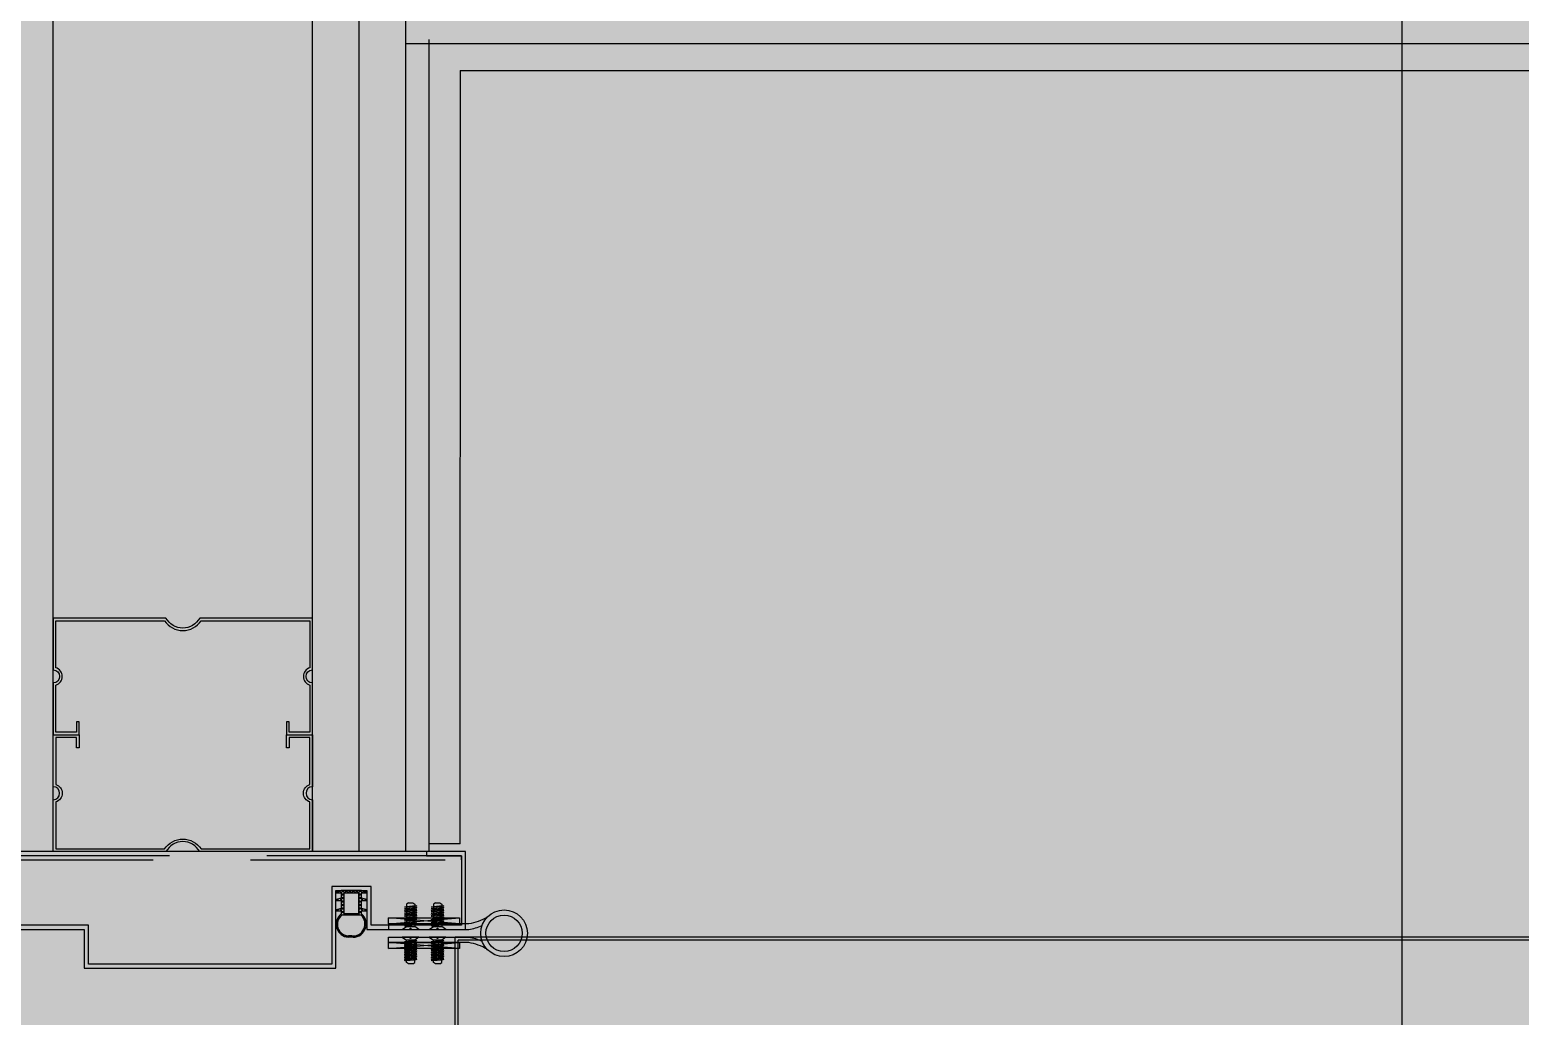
# Model space of a CAD drawing. Header units: metres. Extents: x 630750 to 860239, y 578133 to 726633.
# Drawn here: x 753975 to 754550, y 670738 to 671118 of the extents above; entities that cross this region are included whole.
import ezdxf

# ---------------------------------------------------------------- set-up
doc = ezdxf.new("R2010")
doc.units = ezdxf.units.M
doc.header["$LTSCALE"] = 300
doc.linetypes.add('DASHED2', pattern=[0.375, 0.25, -0.125])
doc.linetypes.add('업무시설_xr-base$0$CONTINOUS', pattern=[0])
for name, color, linetype in [('5_LOCK', 6, 'Continuous'), ('6_HAT', 5, 'Continuous'), ('8_SECTION', 1, 'Continuous'), ('A-CEN-1', 1, 'Continuous'), ('A-CON', 2, 'Continuous'), ('A-WALL-CONC', 2, 'Continuous'), ('KUK-DOOR', 4, 'Continuous'), ('KUK-DOOR-FRAME', 4, 'Continuous'), ('KUK-DRYWALL', 4, 'Continuous'), ('KUK-WALL-DRYWALL', 4, 'Continuous'), ('KUK-WALL-FIN 1', 30, 'Continuous'), ('KUK-석고보드', 201, 'Continuous')]:
    doc.layers.add(name, color=color, linetype=linetype)

# ---------------------------------------------------------------- blocks, each defined once
blk = doc.blocks.new('*X29')
at = {"color": 0}
for p, q in [((-14.52956232286488, 5.135869039499084), (-13.83392686887964, 5.831504493484317)), ((-13.09021726041828, 5.399254128697065), (-13.56043254069664, 5.869469408975419)), ((-12.91925530216031, 5.399137642043569), (-12.44955203238623, 5.868840911817641)), ((-11.47627922301944, 5.132354509458309), (-12.17416543649415, 5.830240722933012)), ((-17.51787938142389, 0.3976473225802692), (-18.01894584046113, 0.8987137816175162)), ((-18.01894584046022, 0.2994471037436597), (-17.51787938142297, 0.8005135627809067)), ((-17.9549419934865, 1.71048936887746), (-17.25930653949945, 2.406124822864512)), ((-17.45285889967272, 1.679665258989189), (-17.8737590694509, 2.100565428767367)), ((-17.13739815219651, 2.711242929673062), (-17.51366839665843, 3.087513174134983)), ((-16.64272853903822, 3.563611734674851), (-16.99990126894772, 3.920784464584357)), ((-15.99916472152108, 4.267086335317799), (-16.35331736344778, 4.621238977244502)), ((-15.21106479967966, 4.826024831636459), (-15.57703940474766, 5.191999436704463)), ((-14.26071311392388, 5.222711564042584), (-14.65857207101999, 5.620570521138688)), ((-11.7500500115284, 5.221304514515395), (-11.35240615477232, 5.618948371271472)), ((-10.80054072289204, 4.823775384991677), (-10.43466029297269, 5.18965581491102)), ((-10.01313491169549, 4.264142778028144), (-9.659001361110311, 4.618276328613319)), ((-9.5, 3.430239271562641), (-9.013016892116866, 3.917222379445775)), ((-9.00000000000091, 2.656075286439772), (-9.500000000001815, 3.156075286440682)), ((-9.5, 2.083200853401649), (-9.00000000000091, 2.58320085340074)), ((-9.000000000001817, 1.3090368682806), (-9.500000000001815, 1.8090368682806)), ((-9.5, 0.7361624352415675), (-9, 1.236162435241567)), ((-9.00000000000091, -0.0380015498803914), (-9.50000000000091, 0.4619984501196086)), ((-7.89688629539978, 2.899999999998726), (-8.896886295399781, 3.899999999998726)), ((-8.683200853401104, 2.900000000000545), (-7.136640170680948, 4.446560682720701)), ((-7.265730180307399, 4.96292072122651), (-8.000000000001817, 5.697190540920928)), ((-8, 4.930239271562641), (-7.406047854312419, 5.524191417250222)), ((-6.549847877239699, 2.899999999998726), (-8.000000000001817, 4.350152122760846)), ((-7.336162435241023, 2.900000000000545), (-6.336162435241931, 3.899999999999636)), ((-5.202809459079617, 2.899999999998726), (-6.202809459079617, 3.899999999998726)), ((-5.989124017080939, 2.900000000000545), (-4.989124017081849, 3.899999999999636)), ((-3.855771040917716, 2.899999999998726), (-4.855771040917716, 3.899999999998726)), ((-4.642085598920857, 2.900000000000545), (-3.128417119783989, 4.413668479137413)), ((-3.279435265135361, 5.017741060536536), (-4.000000000000909, 5.738305795402084)), ((-4.000000000000909, 4.889124017080575), (-3.397824803417279, 5.491299213664206)), ((-2.508732622757634, 2.899999999998726), (-4.000000000000909, 4.391267377242912)), ((-3.295047180760775, 2.900000000000545), (-2.295047180760775, 3.900000000000545)), ((-1.161694204597552, 2.899999999998726), (-2.161694204597552, 3.899999999999636)), ((-1.948008762600693, 2.900000000000545), (-0.189601752519593, 4.658407010080736)), ((-1.000000000000909, 5.195047180760411), (-0.4590094361537922, 5.736037744607528)), ((-0.1774608772420834, 4.609843508964331), (-1.000000000001818, 5.432382631723157)), ((-1.819e-12, 3.085344213563075), (-1.000000000001818, 4.085344213563984)), ((-1, 2.500970344439338), (0, 3.500970344439338)), ((-9.095e-13, 1.738305795402084), (-1.000000000000909, 2.738305795402084)), ((-1, 1.153931926279256), (0, 2.153931926279256)), ((-9.095e-13, 0.3912673772420021), (-1.000000000001818, 1.391267377242911)), ((-1.000000000000909, -0.1931064918817356), (-9.095e-13, 0.8068935081182644)), ((-9.095e-13, -0.95577104091808), (-1.000000000000909, 0.0442289590819201)), ((-17.5319107850828, -0.9353596919227131), (-18.01894584046204, -0.4483246365434752)), ((-18.00294450710589, -1.031589981062097), (-17.54397297244122, -0.5726184463974278)), ((-16.95618652870052, -2.858122366465067), (-17.83556733857585, -1.978741556589739)), ((-17.78249650225552, -2.158180394371811), (-17.39394476698271, -1.769628659098998)), ((-17.37716592471952, -3.099888234994978), (-17.01902742733819, -2.741749737614553)), ((-16.82855472755636, -3.898315455993724), (-16.48162710048382, -3.551387828921178)), ((-16.15163741394463, -4.568436560542977), (-15.80220211720098, -4.219001263799327)), ((-15.34603606794826, -5.109873632705784), (-14.97994210741217, -4.743779672170603)), ((-14.27173387784023, -5.542575017325361), (-15.1719502752112, -4.642358619954393)), ((-14.39577682590971, -5.506652808828221), (-13.99209848715873, -5.102974470077242)), ((-13.25704164780563, -5.714956048884232), (-12.77007358780065, -5.227987988879248)), ((-12.74357952398259, -5.723690953022924), (-13.24918760066885, -5.218082876336665)), ((-11.57287191735395, -5.547360141489662), (-11.98431559420078, -5.135916464642832)), ((-11.79827144235059, -5.603224261589275), (-11.02024236117268, -4.825195180411355)), ((-10.60060202641762, -5.172591614265912), (-10.97060170485929, -4.802591935824238)), ((-9.776781012121319, -4.649374210402129), (-10.12799278122475, -4.2981624412987)), ((-9.50000000000091, -0.6108759829194242), (-9.00000000000091, -0.1108759829194241)), ((-9.000000000001817, -1.385039968040473), (-9.500000000002728, -0.8850399680404734)), ((-9.50000000000091, -1.957914401079506), (-9, -1.457914401078596)), ((-9.000000000001817, -2.732078386201465), (-9.500000000001815, -2.232078386201465)), ((-9.50000000000091, -3.304952819239588), (-9, -2.804952819238677)), ((-9.082784171094318, -3.996332633269048), (-9.500000000001815, -3.579116804361547)), ((-7.166415677242184, -4.565662708961099), (-8.832078386201827, -2.900000000001455)), ((-8.748008762599056, -3.899999999998726), (-7.748008762599056, -2.899999999998726)), ((-8, -4.499029655560661), (-6.400970344438974, -2.899999999999636)), ((-7.435823360873655, -5.64329344348971), (-8.00000000000091, -5.079116804361547)), ((-8, -5.846068073720743), (-7.315356024574611, -5.161424098295356)), ((-6.485039968041746, -3.900000000001455), (-7.485039968041747, -2.900000000001455)), ((-5.138001549879845, -3.900000000001455), (-6.138001549880755, -2.900000000000545)), ((-6.053931926278892, -3.899999999999636), (-5.053931926279801, -2.900000000000545)), ((-3.158192626345226, -4.532770505375992), (-4.790963131719763, -2.900000000001455)), ((-4.706893508118809, -3.899999999999636), (-3.70689350811881, -2.899999999999636)), ((-4.000000000000909, -4.540144910041817), (-2.359855089958728, -2.899999999999636)), ((-3.427600309977606, -5.610401239903694), (-4.000000000000909, -5.038001549880392)), ((-4.000000000000909, -5.887183328201899), (-3.329061109402573, -5.216244437603563)), ((-2.443924713560591, -3.900000000000545), (-3.443924713559681, -2.900000000001455)), ((-1.096886295399599, -3.900000000001455), (-2.096886295399599, -2.900000000001455)), ((-2.012816671798645, -3.899999999998726), (-1.012816671797736, -2.899999999998726)), ((-1, -1.540144910040908), (0, -0.5401449100409083)), ((-1.819e-12, -2.302809459079071), (-1.000000000001818, -1.302809459078162)), ((-1.000000000000909, -2.887183328201899), (-9.095e-13, -1.887183328201899)), ((-2.7285e-12, -3.649847877238244), (-1.000000000002728, -2.649847877238244)), ((-1.000000000000909, -4.234221746361981), (-9.095e-13, -3.234221746361981)), ((-0.2193772590817389, -4.777509036319314), (-1.000000000001818, -3.996886295399234)), ((-1, -5.581260164522972), (-0.2270867215083854, -4.808346886031358)), ((-0.4887849427132096, -5.855139770847927), (-1.000000000000909, -5.343924713560227))]:
    blk.add_line(p, q, dxfattribs=at)
blk = doc.blocks.new('박킹A')
at = {"layer": '5_LOCK'}
for p, q in [((-8, 5.899999999999976), (-7.5, 5.899999999999976)), ((-8, 3.899999999999977), (-8, 5.899999999999976)), ((-7, 3.899999999999977), (-7.5, 5.899999999999976)), ((-4, 5.899999999999976), (-3.5, 5.899999999999976)), ((-4, 3.899999999999977), (-4, 5.899999999999976)), ((-3, 3.899999999999977), (-3.5, 5.899999999999976)), ((-1, 5.899999999999976), (-0.5, 5.899999999999864)), ((-1, 3.899999999999977), (-1, 5.899999999999976)), ((-1, 3.899999999999977), (-1, 5.899999999999976)), ((0, 3.899999999999977), (-0.5, 5.899999999999864)), ((-18.01894584046022, -0.6967374729431413), (-18.01894584046022, 1.096737472928793)), ((-17.51787938142297, -0.108597961431883), (-17.51787938142297, 1.108475014228133)), ((-9.5, -3.727699859124753), (-9.5, 3.727995149761909)), ((-8, 3.899999999999977), (-9, 3.899999999999977)), ((-9, -2.90000000000009), (-9, 2.899999999999977)), ((-1, 2.899999999999977), (-9, 2.899999999999977)), ((-4, 3.899999999999977), (-7, 3.899999999999977)), ((-1, 3.899999999999977), (-3, 3.899999999999977)), ((-1, -2.899999999999977), (-1, 2.899999999999977)), ((0, -3.899999999999863), (0, 3.899999999999977)), ((-9, -2.899999999999977), (-1, -2.899999999999977)), ((-9, -3.899999999999977), (-8, -3.899999999999977)), ((-8, -5.899999999999976), (-8, -3.899999999999977)), ((-7.5, -5.899999999999976), (-7, -3.899999999999977)), ((-7, -3.899999999999977), (-4, -3.899999999999977)), ((-4, -5.899999999999976), (-4, -3.899999999999977)), ((-3.5, -5.899999999999976), (-3, -3.899999999999977)), ((-3, -3.899999999999977), (-1, -3.899999999999977)), ((-1, -5.899999999999976), (-1, -3.899999999999977)), ((-1, -5.899999999999976), (-1, -3.899999999999977)), ((0, -3.899999999999863), (-0.5, -5.899999999999976)), ((-8, -5.899999999999976), (-7.5, -5.899999999999976)), ((-4, -5.899999999999976), (-3.5, -5.899999999999976)), ((-1, -5.899999999999976), (-0.5, -5.899999999999976))]:
    blk.add_line(p, q, dxfattribs=at)
for centre, radius, start, end in [((-13.0078125, 0.8843749999997498), 5.015631084498004, 36.95914333617919, 177.5733638364279), ((-13.0078125, 0.884375000000091), 4.515631084497956, 39.03007108347882, 177.1553784589533), ((-12.91357188117035, -0.6205795599184967), 5.105941959316457, 180.8546295350693, 320.0383065837456), ((-12.9140596239522, -0.6002317152036767), 4.629995691912189, 173.9045853389221, 317.5085865298665)]:
    blk.add_arc(centre, radius, start, end, dxfattribs=at)
at = {"layer": '6_HAT', "linetype": 'Continuous'}
blk.add_blockref('*X29', (0, 0), dxfattribs=at)
blk = doc.blocks.new('볼트')
at = {"layer": '8_SECTION', "color": 0}
for p, q in [((-24.99868926634633, 17.28422977764131), (-19.00131073365333, 18.05771871166683)), ((-24.99868926634633, 17.28422977764131), (-23.99999999999989, 17.6791936527494)), ((-24.99868926634633, 17.28422977764131), (-24.41237235801157, 17.02481697899964)), ((-24.99868926634633, 16.08422977764127), (-19.00131073365333, 16.8577187116668)), ((-24.99868926634633, 16.08422977764127), (-23.99999999999989, 16.47919365274936)), ((-24.99868926634633, 16.08422977764127), (-24.41237235801157, 15.82481697899959)), ((-24.99868926634633, 14.88422977764128), (-19.00131073365333, 15.6577187116668)), ((-24.99868926634633, 14.88422977764128), (-23.99999999999989, 15.27919365274937)), ((-24.99868926634633, 14.88422977764128), (-24.41237235801157, 14.6248169789996)), ((-24.99868926634633, 13.68422977764129), (-19.00131073365333, 14.45771871166681)), ((-19.99999999999977, 17.66275483655874), (-24.41237235801157, 17.02481697899958)), ((-19.99999999999977, 16.4627548365587), (-24.41237235801157, 15.82481697899953)), ((-19.99999999999977, 15.26275483655871), (-24.41237235801157, 14.62481697899955)), ((-23.04617368738821, 20.46872016367524), (-23.99999999999989, 19.43189690836948)), ((-23.99999999999989, 19.43189690836948), (-23.99999999999989, 2.20092484262193)), ((-23.99999999999989, 17.6791936527494), (-19.58762764198809, 18.31713151030857)), ((-23.99999999999989, 16.47919365274936), (-19.58762764198809, 17.11713151030852)), ((-23.99999999999989, 15.27919365274937), (-19.58762764198809, 15.91713151030853)), ((-23.99999999999989, 14.07919365274938), (-19.58762764198809, 14.71713151030854)), ((-23.04617368738809, 20.4687201636753), (-20.95382631261123, 20.4687201636753)), ((-20.95382631261134, 20.46872016367524), (-19.99999999999977, 19.43189690836937)), ((-19.99999999999977, 19.43189690836965), (-19.99999999999977, 2.200924842621873)), ((-19.00131073365333, 18.05771871166683), (-19.99999999999977, 17.66275483655874)), ((-19.00131073365333, 16.8577187116668), (-19.99999999999977, 16.4627548365587)), ((-19.00131073365333, 15.6577187116668), (-19.99999999999977, 15.26275483655871)), ((-19.00131073365333, 14.45771871166681), (-19.99999999999977, 14.06275483655872)), ((-19.58762764198809, 18.31713151030857), (-19.00131073365333, 18.05771871166683)), ((-19.58762764198809, 17.11713151030852), (-19.00131073365333, 16.8577187116668)), ((-19.58762764198809, 15.91713151030853), (-19.00131073365333, 15.6577187116668)), ((-19.58762764198809, 14.71713151030854), (-19.00131073365333, 14.45771871166681)), ((-11.99868926634633, 17.28422977764131), (-6.001310733653326, 18.05771871166683)), ((-11.99868926634633, 17.28422977764131), (-10.99999999999988, 17.6791936527494)), ((-11.99868926634633, 17.28422977764131), (-11.41237235801156, 17.02481697899964)), ((-11.99868926634633, 16.08422977764127), (-6.001310733653326, 16.8577187116668)), ((-11.99868926634633, 16.08422977764127), (-10.99999999999988, 16.47919365274936)), ((-11.99868926634633, 16.08422977764127), (-11.41237235801156, 15.82481697899959)), ((-11.99868926634633, 14.88422977764128), (-6.001310733653326, 15.6577187116668)), ((-11.99868926634633, 14.88422977764128), (-10.99999999999988, 15.27919365274937)), ((-11.99868926634633, 14.88422977764128), (-11.41237235801156, 14.6248169789996)), ((-11.99868926634633, 13.68422977764129), (-6.001310733653326, 14.45771871166681)), ((-6.999999999999772, 17.66275483655874), (-11.41237235801156, 17.02481697899958)), ((-6.999999999999772, 16.4627548365587), (-11.41237235801156, 15.82481697899953)), ((-6.999999999999772, 15.26275483655871), (-11.41237235801156, 14.62481697899955)), ((-10.0461736873882, 20.46872016367524), (-10.99999999999988, 19.43189690836948)), ((-10.99999999999988, 19.43189690836948), (-10.99999999999988, 2.20092484262193)), ((-10.99999999999988, 17.6791936527494), (-6.587627641988092, 18.31713151030857)), ((-10.99999999999988, 16.47919365274936), (-6.587627641988092, 17.11713151030852)), ((-10.99999999999988, 15.27919365274937), (-6.587627641988092, 15.91713151030853)), ((-10.99999999999988, 14.07919365274938), (-6.587627641988092, 14.71713151030854)), ((-10.04617368738809, 20.4687201636753), (-7.953826312611225, 20.4687201636753)), ((-7.953826312611341, 20.46872016367524), (-6.999999999999772, 19.43189690836937)), ((-6.999999999999772, 19.43189690836965), (-6.999999999999772, 2.200924842621873)), ((-6.001310733653326, 18.05771871166683), (-6.999999999999772, 17.66275483655874)), ((-6.001310733653326, 16.8577187116668), (-6.999999999999772, 16.4627548365587)), ((-6.001310733653326, 15.6577187116668), (-6.999999999999772, 15.26275483655871)), ((-6.001310733653326, 14.45771871166681), (-6.999999999999772, 14.06275483655872)), ((-6.587627641988092, 18.31713151030857), (-6.001310733653326, 18.05771871166683)), ((-6.587627641988092, 17.11713151030852), (-6.001310733653326, 16.8577187116668)), ((-6.587627641988092, 15.91713151030853), (-6.001310733653326, 15.6577187116668)), ((-6.587627641988092, 14.71713151030854), (-6.001310733653326, 14.45771871166681)), ((-24.99868926634633, 13.68422977764129), (-23.99999999999989, 14.07919365274938)), ((-24.99868926634633, 13.68422977764129), (-24.41237235801157, 13.42481697899961)), ((-24.99868926634633, 12.4842297776413), (-19.00131073365333, 13.25771871166682)), ((-24.99868926634633, 12.4842297776413), (-23.99999999999989, 12.87919365274939)), ((-24.99868926634633, 12.4842297776413), (-24.41237235801157, 12.22481697899963)), ((-24.99868926634633, 11.28422977764126), (-19.00131073365333, 12.05771871166678)), ((-24.99868926634633, 11.28422977764126), (-23.99999999999989, 11.67919365274935)), ((-24.99868926634633, 11.28422977764126), (-24.41237235801157, 11.02481697899958)), ((-24.99868926634633, 10.08422977764127), (-19.00131073365333, 10.85771871166679)), ((-24.99868926634633, 10.08422977764127), (-23.99999999999989, 10.47919365274936)), ((-24.99868926634633, 10.08422977764127), (-24.41237235801157, 9.824816978999593)), ((-24.99868926634633, 8.88422977764128), (-19.00131073365333, 9.657718711666803)), ((-24.99868926634633, 8.88422977764128), (-23.99999999999989, 9.27919365274937)), ((-24.99868926634633, 8.88422977764128), (-24.41237235801157, 8.624816978999602)), ((-24.99868926634633, 7.684229777641293), (-19.00131073365333, 8.457718711666814)), ((-24.99868926634633, 7.684229777641293), (-23.99999999999989, 8.07919365274938)), ((-24.99868926634633, 7.684229777641293), (-24.41237235801157, 7.424816978999615)), ((-24.99868926634633, 6.484229777641304), (-19.00131073365333, 7.257718711666824)), ((-19.99999999999977, 14.06275483655872), (-24.41237235801157, 13.42481697899956)), ((-19.99999999999977, 12.86275483655873), (-24.41237235801157, 12.22481697899957)), ((-19.99999999999977, 11.66275483655869), (-24.41237235801157, 11.02481697899952)), ((-19.99999999999977, 10.4627548365587), (-24.41237235801157, 9.824816978999538)), ((-19.99999999999977, 9.262754836558711), (-24.41237235801157, 8.624816978999547)), ((-19.99999999999977, 8.062754836558723), (-24.41237235801157, 7.424816978999557)), ((-23.99999999999989, 12.87919365274939), (-19.58762764198809, 13.51713151030856)), ((-23.99999999999989, 11.67919365274935), (-19.58762764198809, 12.31713151030851)), ((-23.99999999999989, 10.47919365274936), (-19.58762764198809, 11.11713151030852)), ((-23.99999999999989, 9.27919365274937), (-19.58762764198809, 9.917131510308536)), ((-23.99999999999989, 8.07919365274938), (-19.58762764198809, 8.717131510308548)), ((-23.99999999999989, 6.879193652749393), (-19.58762764198809, 7.517131510308558)), ((-19.00131073365333, 13.25771871166682), (-19.99999999999977, 12.86275483655873)), ((-19.00131073365333, 12.05771871166678), (-19.99999999999977, 11.66275483655869)), ((-19.00131073365333, 10.85771871166679), (-19.99999999999977, 10.4627548365587)), ((-19.00131073365333, 9.657718711666803), (-19.99999999999977, 9.262754836558711)), ((-19.00131073365333, 8.457718711666814), (-19.99999999999977, 8.062754836558723)), ((-19.00131073365333, 7.257718711666824), (-19.99999999999977, 6.862754836558735)), ((-19.58762764198809, 13.51713151030856), (-19.00131073365333, 13.25771871166682)), ((-19.58762764198809, 12.31713151030851), (-19.00131073365333, 12.05771871166678)), ((-19.58762764198809, 11.11713151030852), (-19.00131073365333, 10.85771871166679)), ((-19.58762764198809, 9.917131510308536), (-19.00131073365333, 9.657718711666803)), ((-19.58762764198809, 8.717131510308548), (-19.00131073365333, 8.457718711666814)), ((-19.58762764198809, 7.517131510308558), (-19.00131073365333, 7.257718711666824)), ((-11.99868926634633, 13.68422977764129), (-10.99999999999988, 14.07919365274938)), ((-11.99868926634633, 13.68422977764129), (-11.41237235801156, 13.42481697899961)), ((-11.99868926634633, 12.4842297776413), (-6.001310733653326, 13.25771871166682)), ((-11.99868926634633, 12.4842297776413), (-10.99999999999988, 12.87919365274939)), ((-11.99868926634633, 12.4842297776413), (-11.41237235801156, 12.22481697899963)), ((-11.99868926634633, 11.28422977764126), (-6.001310733653326, 12.05771871166678)), ((-11.99868926634633, 11.28422977764126), (-10.99999999999988, 11.67919365274935)), ((-11.99868926634633, 11.28422977764126), (-11.41237235801156, 11.02481697899958)), ((-11.99868926634633, 10.08422977764127), (-6.001310733653326, 10.85771871166679)), ((-11.99868926634633, 10.08422977764127), (-10.99999999999988, 10.47919365274936)), ((-11.99868926634633, 10.08422977764127), (-11.41237235801156, 9.824816978999593)), ((-11.99868926634633, 8.88422977764128), (-6.001310733653326, 9.657718711666803)), ((-11.99868926634633, 8.88422977764128), (-10.99999999999988, 9.27919365274937)), ((-11.99868926634633, 8.88422977764128), (-11.41237235801156, 8.624816978999602)), ((-11.99868926634633, 7.684229777641293), (-6.001310733653326, 8.457718711666814)), ((-11.99868926634633, 7.684229777641293), (-10.99999999999988, 8.07919365274938)), ((-11.99868926634633, 7.684229777641293), (-11.41237235801156, 7.424816978999615)), ((-11.99868926634633, 6.484229777641304), (-6.001310733653326, 7.257718711666824)), ((-6.999999999999772, 14.06275483655872), (-11.41237235801156, 13.42481697899956)), ((-6.999999999999772, 12.86275483655873), (-11.41237235801156, 12.22481697899957)), ((-6.999999999999772, 11.66275483655869), (-11.41237235801156, 11.02481697899952)), ((-6.999999999999772, 10.4627548365587), (-11.41237235801156, 9.824816978999538)), ((-6.999999999999772, 9.262754836558711), (-11.41237235801156, 8.624816978999547)), ((-6.999999999999772, 8.062754836558723), (-11.41237235801156, 7.424816978999557)), ((-10.99999999999988, 12.87919365274939), (-6.587627641988092, 13.51713151030856)), ((-10.99999999999988, 11.67919365274935), (-6.587627641988092, 12.31713151030851)), ((-10.99999999999988, 10.47919365274936), (-6.587627641988092, 11.11713151030852)), ((-10.99999999999988, 9.27919365274937), (-6.587627641988092, 9.917131510308536)), ((-10.99999999999988, 8.07919365274938), (-6.587627641988092, 8.717131510308548)), ((-10.99999999999988, 6.879193652749393), (-6.587627641988092, 7.517131510308558)), ((-6.001310733653326, 13.25771871166682), (-6.999999999999772, 12.86275483655873)), ((-6.001310733653326, 12.05771871166678), (-6.999999999999772, 11.66275483655869)), ((-6.001310733653326, 10.85771871166679), (-6.999999999999772, 10.4627548365587)), ((-6.001310733653326, 9.657718711666803), (-6.999999999999772, 9.262754836558711)), ((-6.001310733653326, 8.457718711666814), (-6.999999999999772, 8.062754836558723)), ((-6.001310733653326, 7.257718711666824), (-6.999999999999772, 6.862754836558735)), ((-6.587627641988092, 13.51713151030856), (-6.001310733653326, 13.25771871166682)), ((-6.587627641988092, 12.31713151030851), (-6.001310733653326, 12.05771871166678)), ((-6.587627641988092, 11.11713151030852), (-6.001310733653326, 10.85771871166679)), ((-6.587627641988092, 9.917131510308536), (-6.001310733653326, 9.657718711666803)), ((-6.587627641988092, 8.717131510308548), (-6.001310733653326, 8.457718711666814)), ((-6.587627641988092, 7.517131510308558), (-6.001310733653326, 7.257718711666824)), ((-25.99999999999989, 0), (-23.99999999999977, 2.200924842621873)), ((-26, -5.68e-14), (-18, 0)), ((-24.99868926634633, 6.484229777641304), (-23.99999999999989, 6.879193652749393)), ((-24.99868926634633, 6.484229777641304), (-24.41237235801157, 6.224816978999626)), ((-24.99868926634633, 5.284229777641257), (-19.00131073365333, 6.05771871166678)), ((-24.99868926634633, 5.284229777641257), (-23.99999999999989, 5.679193652749347)), ((-24.99868926634633, 5.284229777641257), (-24.41237235801157, 5.02481697899958)), ((-24.99868926634633, 4.084229777641268), (-19.00131073365333, 4.857718711666791)), ((-24.99868926634633, 4.084229777641268), (-23.99999999999989, 4.479193652749358)), ((-24.99868926634633, 4.084229777641268), (-24.41237235801157, 3.824816978999592)), ((-24.99868926634633, 2.88422977764128), (-19.00131073365333, 3.657718711666802)), ((-24.99868926634633, 2.88422977764128), (-23.99999999999989, 3.279193652749369)), ((-24.99868926634633, 2.88422977764128), (-24.41237235801157, 2.624816978999604)), ((-19.99999999999977, 6.862754836558735), (-24.41237235801157, 6.224816978999569)), ((-19.99999999999977, 5.662754836558689), (-24.41237235801157, 5.024816978999524)), ((-19.99999999999977, 4.462754836558701), (-24.41237235801157, 3.824816978999535)), ((-19.99999999999977, 3.262754836558713), (-24.41237235801157, 2.624816978999547)), ((-23.99999999999989, 5.679193652749347), (-19.58762764198809, 6.317131510308513)), ((-23.99999999999989, 4.479193652749358), (-19.58762764198809, 5.117131510308523)), ((-23.99999999999989, 3.279193652749369), (-19.58762764198809, 3.917131510308536)), ((-23.99999999999989, 2.20092484262193), (-19.99999999999988, 2.200924842622043)), ((-19.00131073365333, 6.05771871166678), (-19.99999999999977, 5.662754836558689)), ((-19.00131073365333, 4.857718711666791), (-19.99999999999977, 4.462754836558701)), ((-19.00131073365333, 3.657718711666802), (-19.99999999999977, 3.262754836558713)), ((-17.99999999999988, 0), (-19.99999999999988, 2.200924842622043)), ((-19.58762764198809, 6.317131510308513), (-19.00131073365333, 6.05771871166678)), ((-19.58762764198809, 5.117131510308523), (-19.00131073365333, 4.857718711666791)), ((-19.58762764198809, 3.917131510308536), (-19.00131073365333, 3.657718711666802)), ((-12.99999999999988, 0), (-10.99999999999977, 2.200924842621873)), ((-13, -5.68e-14), (-5, 0)), ((-11.99868926634633, 6.484229777641304), (-10.99999999999988, 6.879193652749393)), ((-11.99868926634633, 6.484229777641304), (-11.41237235801156, 6.224816978999626)), ((-11.99868926634633, 5.284229777641257), (-6.001310733653326, 6.05771871166678)), ((-11.99868926634633, 5.284229777641257), (-10.99999999999988, 5.679193652749347)), ((-11.99868926634633, 5.284229777641257), (-11.41237235801156, 5.02481697899958)), ((-11.99868926634633, 4.084229777641268), (-6.001310733653326, 4.857718711666791)), ((-11.99868926634633, 4.084229777641268), (-10.99999999999988, 4.479193652749358)), ((-11.99868926634633, 4.084229777641268), (-11.41237235801156, 3.824816978999592)), ((-11.99868926634633, 2.88422977764128), (-6.001310733653326, 3.657718711666802)), ((-11.99868926634633, 2.88422977764128), (-10.99999999999988, 3.279193652749369)), ((-11.99868926634633, 2.88422977764128), (-11.41237235801156, 2.624816978999604)), ((-6.999999999999772, 6.862754836558735), (-11.41237235801156, 6.224816978999569)), ((-6.999999999999772, 5.662754836558689), (-11.41237235801156, 5.024816978999524)), ((-6.999999999999772, 4.462754836558701), (-11.41237235801156, 3.824816978999535)), ((-6.999999999999772, 3.262754836558713), (-11.41237235801156, 2.624816978999547)), ((-10.99999999999988, 5.679193652749347), (-6.587627641988092, 6.317131510308513)), ((-10.99999999999988, 4.479193652749358), (-6.587627641988092, 5.117131510308523)), ((-10.99999999999988, 3.279193652749369), (-6.587627641988092, 3.917131510308536)), ((-10.99999999999988, 2.20092484262193), (-6.999999999999886, 2.200924842622043)), ((-6.001310733653326, 6.05771871166678), (-6.999999999999772, 5.662754836558689)), ((-6.001310733653326, 4.857718711666791), (-6.999999999999772, 4.462754836558701)), ((-6.001310733653326, 3.657718711666802), (-6.999999999999772, 3.262754836558713)), ((-4.999999999999886, 0), (-6.999999999999886, 2.200924842622043)), ((-6.587627641988092, 6.317131510308513), (-6.001310733653326, 6.05771871166678)), ((-6.587627641988092, 5.117131510308523), (-6.001310733653326, 4.857718711666791)), ((-6.587627641988092, 3.917131510308536), (-6.001310733653326, 3.657718711666802))]:
    blk.add_line(p, q, dxfattribs=at)
for points in [[(-22.16033249603402, 0.9516479795638588), (-21.83966750396598, 0.9516479795638588), (-21.83966750396598, 0), (-22.16033249603402, 0)], [(-9.160332496034016, 0.9516479795638588), (-8.839667503965982, 0.9516479795638588), (-8.839667503965982, 0), (-9.160332496034016, 0)]]:
    blk.add_lwpolyline(points, close=True, dxfattribs=at)
blk = doc.blocks.new('방화도어')
at = {"layer": 'KUK-DOOR'}
for p, q in [((-321560.4307513115, 230406.1112275516, -0.000477274237837), (-320632.9875507947, 230406.1112275225, -0.0009564654915837)), ((-321559.7482043383, 230407.3112275546, -0.0004772764060051), (-320631.7875507947, 230407.3112275254, -0.0009570690020716)), ((-320632.987550796, 230363.5112275248, -0.0009563918673472), (-320632.9875507947, 230406.1112275225, -0.0009570668339027)), ((-320631.7875507959, 230362.3112275255, -0.0009569876957676), (-320631.7875507945, 230407.3112275254, -0.0009570690020710001))]:
    blk.add_line(p, q, dxfattribs=at)
blk = doc.blocks.new('con1')
at = {"layer": 'A-WALL-CONC', "linetype": '업무시설_xr-base$0$CONTINOUS'}
h = blk.add_hatch(color=253, dxfattribs=at)
h.dxf.hatch_style = 1
h.paths.add_polyline_path([(-302595.8548985983, -253222.1527362358), (-301895.8548985983, -253222.1527362358), (-301895.8548985983, -253922.1527362358), (-302595.8548985983, -253922.1527362358)])
h.paths.add_polyline_path([(-384245.8548985985, -253222.1527362358), (-383545.8548985985, -253222.1527362358), (-383545.8548985985, -253922.1527362358), (-384245.8548985985, -253922.1527362358)])
h.paths.add_polyline_path([(-335095.8548985984, -253172.1564631149), (-334295.8548985983, -253172.1564631149), (-334295.8548985983, -253972.1564631149), (-335095.8548985984, -253972.1564631149)])
h.paths.add_polyline_path([(-354895.8548985985, -253172.1564631149), (-354095.8548985985, -253172.1564631149), (-354095.8548985985, -253972.1564631149), (-354895.8548985985, -253972.1564631149)])
h.paths.add_polyline_path([(-374695.8548985985, -253172.1564631149), (-373895.8548985985, -253172.1564631149), (-373895.8548985985, -253972.1564631149), (-374695.8548985985, -253972.1564631149)])
h.paths.add_polyline_path([(-325195.8548985984, -253172.1564631149), (-324395.8548985984, -253172.1564631149), (-324395.8548985984, -253972.1564631149), (-325195.8548985984, -253972.1564631149)])
h.paths.add_polyline_path([(-364745.8548985985, -253222.1564631149), (-364045.8548985983, -253222.1564631149), (-364045.8548985983, -253922.1564631149), (-364745.8548985985, -253922.1564631149)])
h.paths.add_polyline_path([(-344945.8548985984, -253222.1564631149), (-344245.8548985984, -253222.1564631149), (-344245.8548985984, -253922.1564631149), (-344945.8548985984, -253922.1564631149)])
h.paths.add_polyline_path([(-310045.8548985983, -253222.1564631149), (-309345.8548985984, -253222.1564631149), (-309345.8548985984, -253922.1564631149), (-310045.8548985983, -253922.1564631149)])
h.paths.add_polyline_path([(-318595.8548985984, -253172.1564631149), (-317795.8548985984, -253172.1564631149), (-317795.8548985984, -253972.1564631149), (-318595.8548985984, -253972.1564631149)])
h.paths.add_polyline_path([(-384245.8548985985, -310859.8700338578), (-383445.8548985985, -310859.8700338578), (-383445.8548985985, -311659.8700338578), (-384245.8548985985, -311659.8700338578)])
h.paths.add_polyline_path([(-384245.8548985985, -305472.1564631149), (-383445.8548985985, -305472.1564631149), (-383445.8548985985, -306272.1564631149), (-384245.8548985985, -306272.1564631149)])
h.paths.add_polyline_path([(-384245.8548985985, -295572.1564631149), (-383445.8548985985, -295572.1564631149), (-383445.8548985985, -296372.1564631149), (-384245.8548985985, -296372.1564631149)])
h.paths.add_polyline_path([(-384195.8548985985, -276472.1564631149), (-383595.8548985985, -276472.1564631149), (-383595.8548985985, -275872.1564631149), (-384195.8548985985, -275872.1564631149)])
h.paths.add_polyline_path([(-384245.8548985985, -285672.1564631149), (-383445.8548985985, -285672.1564631149), (-383445.8548985985, -286472.1564631149), (-384245.8548985985, -286472.1564631149)])
h.paths.add_polyline_path([(-384295.8548985983, -269172.1564631149), (-383495.8548985985, -269172.1564631149), (-383495.8548985985, -269972.1564631149), (-384295.8548985983, -269972.1564631149)])
h.paths.add_polyline_path([(-384295.8548985983, -260672.1564631149), (-383495.8548985985, -260672.1564631149), (-383495.8548985985, -261472.1564631149), (-384295.8548985983, -261472.1564631149)])
h.paths.add_polyline_path([(-376995.8548985985, -285572.1564630404), (-376195.8548985985, -285572.1564630404), (-376195.8548985985, -286372.1564630404), (-376995.8548985985, -286372.1564630404)], flags=17)
h.paths.add_polyline_path([(-374695.8548985985, -276572.1564631149), (-373895.8548985985, -276572.1564631149), (-373895.8548985985, -275772.1564631149), (-374695.8548985985, -275772.1564631149)], flags=17)
h.paths.add_polyline_path([(-364695.8548985985, -285772.1564631149), (-364095.8548985985, -285772.1564631149), (-364095.8548985985, -286372.1564631149), (-364695.8548985985, -286372.1564631149)], flags=17)
h.paths.add_polyline_path([(-364795.8548985985, -275772.1564631149), (-363995.8548985985, -275772.1564631149), (-363995.8548985985, -276572.1564631149), (-364795.8548985985, -276572.1564631149)], flags=17)
edge = h.paths.add_edge_path(flags=16)
edge.add_arc((-376495.8546115294, -295972.1563265505), 450, 0, 360)
edge = h.paths.add_edge_path(flags=16)
edge.add_arc((-354495.8546115294, -302572.1563265504), 450, 0, 360)
edge = h.paths.add_edge_path(flags=16)
edge.add_arc((-364395.8548985985, -295972.1564631149), 350, 0, 360)
edge = h.paths.add_edge_path(flags=16)
edge.add_arc((-354495.8546115294, -295972.1563265505), 450, 0, 360)
edge = h.paths.add_edge_path(flags=16)
edge.add_arc((-344595.8546115293, -302572.1563265504), 350, 0, 360)
edge = h.paths.add_edge_path(flags=16)
edge.add_arc((-344595.8546115293, -295972.1563265505), 350, 0, 360)
edge = h.paths.add_edge_path(flags=16)
edge.add_arc((-364395.8546115294, -302572.1563265504), 350, 0, 360)
h.paths.add_polyline_path([(-375978.1326931271, -305715.7476463499), (-376743.6646931044, -305483.4530983925), (-376975.9592410608, -306248.9850983698), (-376210.4272410836, -306481.2796463272)], flags=17)
h.paths.add_polyline_path([(-378097.8204432394, -312701.2271461416), (-378863.3524432167, -312468.9325981842), (-379095.646991175, -313234.4645981615), (-378330.1149911977, -313466.7591461189)], flags=16)
h.paths.add_polyline_path([(-354767.9470061886, -312099.557201519), (-355533.4790061659, -311867.2626535617), (-355765.7735541243, -312632.794653539), (-355000.2415541469, -312865.0892014964)], flags=17)
h.paths.add_polyline_path([(-347591.0845347217, -314277.3185800308), (-348356.6165346991, -314045.0240320735), (-348588.9110826574, -314810.5560320507), (-347823.3790826801, -315042.8505800082)], flags=17)
h.paths.add_polyline_path([(-349725.2906940825, -321310.643829822), (-350490.8226940598, -321078.3492818646), (-350723.117242018, -321843.8812818419), (-349957.5852420408, -322076.1758297993)], flags=17)
h.paths.add_polyline_path([(-359198.749193801, -318435.9987988467), (-359964.2811937783, -318203.7042508883), (-360196.5757417365, -318969.2362508657), (-359431.0437417592, -319201.530798823)], flags=17)
edge = h.paths.add_edge_path(flags=16)
edge.add_arc((-324745.8546115293, -312472.1563265504), 450, 0, 360)
h.paths.add_polyline_path([(-318595.8548985984, -311972.1564631149), (-317795.8548985984, -311972.1564631149), (-317795.8548985984, -312972.1564631149), (-318595.8548985984, -312972.1564631149)], flags=17)
edge = h.paths.add_edge_path(flags=16)
edge.add_arc((-335145.8551486771, -312472.1585906729), 350, 0, 360)
edge = h.paths.add_edge_path(flags=16)
edge.add_arc((-338616.5391065444, -317418.5823984411), 450, 0, 360)
h.paths.add_polyline_path([(-340251.8321943658, -324185.2888607983), (-341017.3641943413, -323952.9943128399), (-341249.6587422996, -324718.5263128173), (-340484.1267423223, -324950.8208607746)], flags=17)
edge = h.paths.add_edge_path(flags=17)
edge.add_arc((-324745.8546115293, -319072.1563265504), 450, 0, 360)
h.paths.add_polyline_path([(-318695.8548985984, -318672.1564631148), (-317695.8548985984, -318672.1564631148), (-317695.8548985984, -319472.1564631148), (-318695.8548985984, -319472.1564631148)], flags=17)
h.paths.add_polyline_path([(-310095.8532853149, -327072.1549887093), (-309295.8532853148, -327072.1549887093), (-309295.8532853148, -327872.1549887093), (-310095.8532853149, -327872.1549887093)])
h.paths.add_polyline_path([(-316095.8540471572, -322372.1563295381), (-316095.8540471572, -325422.1563295381), (-311307.6675358287, -325422.1563847879), (-311307.6675358287, -325222.1563847879), (-315895.8540471572, -325222.1563295381), (-315895.8540471572, -322572.1563295381), (-309695.8540471572, -322572.1563295381), (-309695.8540471572, -325222.1563295381), (-310307.6675358288, -325222.1563847879), (-310307.6675358288, -325422.1563847879), (-309495.8540471572, -325422.1563295381), (-309495.8540471572, -322372.1563295381)], flags=17)
edge = h.paths.add_edge_path(flags=17)
edge.add_arc((-324795.8546115294, -327472.1563265504), 400, 0, 360)
edge = h.paths.add_edge_path(flags=17)
edge.add_arc((-318195.8546115293, -329272.1563265504), 450, 0, 360)
h.paths.add_polyline_path([(-310095.8548985984, -331472.1564631149), (-309295.8548985984, -331472.1564631149), (-309295.8548985984, -332272.1564631149), (-310095.8548985984, -332272.1564631149)])
edge = h.paths.add_edge_path(flags=16)
edge.add_arc((-334695.8546115293, -302572.1563265504), 350, 0, 360)
edge = h.paths.add_edge_path(flags=17)
edge.add_arc((-334695.8546115293, -286072.1563265504), 350, 0, 360)
edge = h.paths.add_edge_path(flags=16)
edge.add_arc((-334695.8546115293, -295972.1563265505), 350, 0, 360)
edge = h.paths.add_edge_path(flags=17)
edge.add_arc((-344595.8546115293, -286072.1563265504), 450, 0, 360)
h.paths.add_polyline_path([(-318595.8548985984, -295472.1564631149), (-317795.8548985984, -295472.1564631149), (-317795.8548985984, -296472.1564631149), (-318595.8548985984, -296472.1564631149)], flags=17)
h.paths.add_polyline_path([(-318595.8548985984, -302072.1564631149), (-317795.8548985984, -302072.1564631149), (-317795.8548985984, -303072.1564631149), (-318595.8548985984, -303072.1564631149)], flags=17)
edge = h.paths.add_edge_path(flags=16)
edge.add_arc((-324795.8546115294, -302572.1563265504), 450, 0, 360)
edge = h.paths.add_edge_path(flags=16)
edge.add_arc((-324795.8546115294, -295972.1563265505), 450, 0, 360)
edge = h.paths.add_edge_path(flags=17)
edge.add_arc((-324795.8546115294, -286072.1563265504), 450, 0, 360)
edge = h.paths.add_edge_path(flags=17)
edge.add_arc((-334695.8546115293, -276172.1563265504), 450, 0, 360)
edge = h.paths.add_edge_path(flags=17)
edge.add_arc((-344595.8546115293, -276172.1563265504), 450, 0, 360)
h.paths.add_polyline_path([(-318595.8532853149, -275772.1549887093), (-317795.8532853148, -275772.1549887093), (-317795.8532853148, -276572.1549887093), (-318595.8532853149, -276572.1549887093)], flags=17)
h.paths.add_polyline_path([(-318595.8532853149, -285672.1549887092), (-317795.8532853148, -285672.1549887092), (-317795.8532853148, -286472.1549887093), (-318595.8532853149, -286472.1549887093)], flags=17)
edge = h.paths.add_edge_path(flags=17)
edge.add_arc((-324795.8546115294, -276172.1563265504), 450, 0, 360)
h.paths.add_polyline_path([(-364795.8532853149, -260672.155131739), (-363995.8532853147, -260672.155131739), (-363995.8532853147, -261472.155131739), (-364795.8532853149, -261472.155131739)])
h.paths.add_polyline_path([(-364795.8532853149, -269172.1549887093), (-363995.8532853147, -269172.1549887093), (-363995.8532853147, -269972.1549887093), (-364795.8532853149, -269972.1549887093)], flags=17)
h.paths.add_polyline_path([(-325195.8548985984, -269172.1564631149), (-324395.8548985984, -269172.1564631149), (-324395.8548985984, -269972.1564631149), (-325195.8548985984, -269972.1564631149)], flags=17)
h.paths.add_polyline_path([(-310845.8548985984, -260722.1564631149), (-310045.8548985983, -260722.1564631149), (-310045.8548985983, -261522.1564631149), (-310845.8548985984, -261522.1564631149)], flags=17)
h.paths.add_polyline_path([(-325195.8548985984, -260672.1564631149), (-324395.8548985984, -260672.1564631149), (-324395.8548985984, -261472.1564631149), (-325195.8548985984, -261472.1564631149)])
h.paths.add_polyline_path([(-335095.8532853148, -260672.1549887093), (-334295.8532853148, -260672.1549887093), (-334295.8532853148, -261472.1549887093), (-335095.8532853148, -261472.1549887093)])
h.paths.add_polyline_path([(-344995.8532853148, -260672.155131739), (-344195.8532853148, -260672.155131739), (-344195.8532853148, -261472.155131739), (-344995.8532853148, -261472.155131739)])
h.paths.add_polyline_path([(-354895.8532853147, -260672.155131739), (-354095.8532853147, -260672.155131739), (-354095.8532853147, -261472.155131739), (-354895.8532853147, -261472.155131739)])
h.paths.add_polyline_path([(-354895.8532853147, -269172.1549887093), (-354095.8532853147, -269172.1549887093), (-354095.8532853147, -269972.1549887093), (-354895.8532853147, -269972.1549887093)], flags=17)
h.paths.add_polyline_path([(-344995.8532853148, -269172.1549887093), (-344195.8532853148, -269172.1549887093), (-344195.8532853148, -269972.1549887093), (-344995.8532853148, -269972.1549887093)], flags=17)
h.paths.add_polyline_path([(-335095.8532853148, -269172.1549887093), (-334295.8532853148, -269172.1549887093), (-334295.8532853148, -269972.1549887093), (-335095.8532853148, -269972.1549887093)], flags=17)
h.paths.add_polyline_path([(-310145.8532853148, -275772.1549887093), (-309345.8532853148, -275772.1549887093), (-309345.8532853148, -276572.1549887093), (-310145.8532853148, -276572.1549887093)])
h.paths.add_polyline_path([(-310145.8532853148, -269172.1549887093), (-309345.8532853148, -269172.1549887093), (-309345.8532853148, -269972.1549887093), (-310145.8532853148, -269972.1549887093)])
h.paths.add_polyline_path([(-309945.8548985984, -312172.1564631149), (-309345.8548985984, -312172.1564631149), (-309345.8548985984, -312772.1564631149), (-309945.8548985984, -312772.1564631149)], flags=17)
h.paths.add_polyline_path([(-309945.8548985984, -302272.156463115), (-309345.8548985984, -302272.156463115), (-309345.8548985984, -302872.1564631149), (-309945.8548985984, -302872.1564631149)], flags=17)
h.paths.add_polyline_path([(-310145.8532853148, -295572.1549887093), (-309345.8532853148, -295572.1549887093), (-309345.8532853148, -296372.1549887093), (-310145.8532853148, -296372.1549887093)])
h.paths.add_polyline_path([(-310145.8532853148, -285672.1549887092), (-309345.8532853148, -285672.1549887092), (-309345.8532853148, -286472.1549887093), (-310145.8532853148, -286472.1549887093)])
h.paths.add_polyline_path([(-366406.5830798227, -311179.8802322656), (-366584.9674021847, -311089.4422229141), (-367172.8144629768, -312248.9403182635), (-366994.4301406093, -312339.3783276178)], flags=16)
h.paths.add_polyline_path([(-367582.2772013976, -313498.8764229682), (-367760.6615237615, -313408.4384136157), (-368303.2895798835, -314478.7443477804), (-368124.9052575085, -314569.1823571393)], flags=16)
h.paths.add_polyline_path([(-374501.3754436693, -323406.7689923303), (-375266.9074436467, -323174.4744443729), (-375499.201991605, -323940.0064443493), (-374733.6699916277, -324172.3009923076)], flags=17)
h.paths.add_polyline_path([(-380817.0144434816, -321490.3389716795), (-381582.546443459, -321258.0444237221), (-381814.8409914172, -322023.5764236994), (-381049.30899144, -322255.8709716568)])
h.paths.add_polyline_path([(-319504.7397474463, -329605.3041341439), (-319562.8133844364, -329796.6871341377), (-318586.7600844654, -330092.8626827844), (-318528.6864474754, -329901.4796827896)], flags=17)
h.paths.add_polyline_path([(-317399.5267474971, -330244.1141409887), (-317457.6003844872, -330435.4971409825), (-316481.5470845162, -330731.6726896282), (-316423.4734475262, -330540.2896896344)], flags=17)
h.paths.add_polyline_path([(-315294.3137475628, -330882.9241478801), (-315352.387384551, -331074.3071478749), (-314376.33408458, -331370.4826965206), (-314318.26044759, -331179.0996965257)], flags=17)
h.paths.add_polyline_path([(-313189.1007476304, -331521.7341547817), (-313247.1743846203, -331713.1171547756), (-312271.1210846476, -332009.2927034212), (-312213.0474476594, -331817.9097034274)], flags=17)
h.paths.add_polyline_path([(-311083.8877476922, -332160.54416166), (-311141.9613846804, -332351.9271616549), (-310165.9080847095, -332648.1027103005), (-310107.8344477214, -332456.7197103057)], flags=17)
h.paths.add_polyline_path([(-308978.6747477505, -332799.3541685309), (-309036.7483847405, -332990.7371685257), (-308060.6950847696, -333286.9127171714), (-308002.6214477796, -333095.5297171766)])
h.paths.add_polyline_path([(-306873.4617478031, -333438.1641753842), (-306931.5353847932, -333629.5471753789), (-305955.4820848222, -333925.7227240246), (-305897.4084478322, -333734.3397240298)])
h.paths.add_polyline_path([(-321609.9527473844, -328966.4941272646), (-321668.0263843745, -329157.8771272594), (-320691.9730844035, -329454.0526759051), (-320633.8994474135, -329262.6696759103)], flags=17)
h.paths.add_polyline_path([(-304768.2487478762, -334076.9741822979), (-304826.3223848644, -334268.3571822926), (-303850.2690848935, -334564.5327309383), (-303792.1954479034, -334373.1497309435)])
h.paths.add_polyline_path([(-366379.8193609475, -308837.2833016351), (-366525.2052969526, -309124.0495834364), (-365780.0691189546, -309501.8217538934), (-365997.1202908703, -309929.9441531789), (-365818.730485326, -310020.3713472359), (-365281.8703201584, -308961.4421560163), (-368992.6500827934, -307835.4357871687), (-369050.7237197816, -308026.8187871626), (-368955.0322197847, -308055.8556056576), (-369303.4740417211, -309204.1536056235), (-369399.1655417181, -309175.1167871285), (-369457.2391787082, -309366.4997871233), (-369361.5476787112, -309395.5366056174), (-371190.867243877, -315424.101105438), (-373726.6919938013, -314654.6254153284), (-371897.3724286354, -308626.0609155078), (-370414.1541786793, -309076.1316021759), (-370356.0805416911, -308884.7486021811), (-371839.2987916454, -308434.6779155139), (-371490.8569697089, -307286.3799155479), (-370007.6387197546, -307736.4506022161), (-369949.5650827646, -307545.0676022213), (-371624.1663327146, -307036.923278564), (-373976.1486307852, -314787.934778334), (-369001.1623817034, -316297.5544700785), (-368712.7546086016, -315728.6849699946), (-368891.133447776, -315638.2361453356), (-369103.6659626368, -316057.445600687), (-370999.4842438832, -315482.174742428), (-368763.6492197908, -308113.9292426467)], flags=17)
edge = h.paths.add_edge_path()
edge.add_line((-317995.8535421904, -269122.1544163836), (-318195.8535421904, -269122.1544163827))
edge.add_line((-318195.8535421904, -266622.1563265486), (-317995.8535421904, -266622.1563265486))
edge.add_line((-318195.8535421904, -265972.1563265505), (-318195.8544150315, -266622.1563265486))
edge.add_line((-318195.8535421904, -269122.1544163836), (-318195.8535421904, -269672.1563265504))
edge.add_line((-317995.8535421904, -269472.1563265504), (-317995.8535421904, -269122.1544163836))
edge.add_line((-317995.8544150315, -266622.1563265486), (-317995.8535421904, -265972.1563265505))
edge.add_line((-317070.8535673882, -260922.1549672404), (-317070.8550794947, -260722.1563265504))
edge.add_line((-317070.8550794947, -260722.1563265504), (-314895.8535208668, -260722.1563265504))
edge.add_line((-314895.8535208668, -260722.1563265504), (-314895.8535217124, -260922.1563265504))
edge.add_line((-314895.8535217124, -260922.1563265504), (-317070.8550794947, -260922.1563265504))
edge.add_line((-318195.8535421904, -265972.1563265505), (-321995.8535430342, -265972.1563265505))
edge.add_line((-321995.8535430342, -265972.1563265505), (-321995.853526356, -262022.1563265504))
edge.add_line((-321995.853526356, -262022.1563265504), (-321795.853526356, -262022.1563265504))
edge.add_line((-321795.853526356, -262022.1563265504), (-321795.8535301558, -262922.1563265505))
edge.add_line((-321795.8535301558, -262922.1563265505), (-321695.8535301558, -262922.1563265505))
edge.add_line((-321695.8535301558, -262922.1563265505), (-321695.8535309996, -263122.1563265504))
edge.add_line((-321695.8535309996, -263122.1563265504), (-321795.8535309996, -263122.1563265504))
edge.add_line((-321795.8535309996, -263122.1563265504), (-321795.8535421904, -265772.1563265504))
edge.add_line((-321795.8535421904, -265772.1563265504), (-314195.8535421903, -265772.1563265504))
edge.add_line((-314195.8535421903, -265772.1563265504), (-314195.8535310014, -263122.1563265504))
edge.add_line((-314195.8535310014, -263122.1563265504), (-320695.8535309996, -263122.1563265504))
edge.add_line((-320695.8535309996, -263122.1563265504), (-320695.8535301558, -262922.1563265505))
edge.add_line((-320695.8535301558, -262922.1563265505), (-319545.8535301558, -262922.1563265505))
edge.add_line((-319545.8535301558, -262922.1563265505), (-319545.8535217106, -260922.1563265504))
edge.add_line((-319545.8535217106, -260922.1563265504), (-321795.8535217106, -260922.1563265504))
edge.add_line((-321795.8535217106, -260922.1563265504), (-321795.8535221334, -261022.1563265505))
edge.add_line((-321795.8535221334, -261022.1563265505), (-321995.8535221334, -261022.1563265505))
edge.add_line((-321995.8535221334, -261022.1563265505), (-321995.8535208668, -260722.1563265504))
edge.add_line((-321995.8535208668, -260722.1563265504), (-317770.853566524, -260722.1563265504))
edge.add_line((-317770.853566524, -260722.1563265504), (-317770.8535673883, -260922.1549672404))
edge.add_line((-317995.8535421904, -269472.1563265504), (-314195.8535421903, -269472.1563265504))
edge.add_line((-314195.8535421903, -269472.1563265504), (-314195.8535421903, -265972.1563265505))
edge.add_line((-314195.8535421903, -265972.1563265505), (-317995.8535421904, -265972.1563265505))
edge.add_line((-317770.8535673883, -260922.1563265504), (-319345.8535217106, -260922.1563265504))
edge.add_line((-319345.8535217106, -260922.1563265504), (-319345.8535301558, -262922.1563265505))
edge.add_line((-319345.8535301558, -262922.1563265505), (-314195.8535301577, -262922.1563265505))
edge.add_line((-314195.8535301577, -262922.1563265505), (-314195.8535208668, -260722.1563265504))
edge.add_line((-314195.8535208668, -260722.1563265504), (-313995.8535208668, -260722.1563265504))
edge.add_line((-313995.8535208668, -260722.1563265504), (-313995.853558658, -269672.1563265504))
edge.add_line((-313995.853558658, -269672.1563265504), (-318195.8535421904, -269672.1563265504))
edge.add_line((-309345.8535256854, -286472.1563265504), (-309345.8535256854, -312772.1564631149))
edge.add_line((-309545.8535256855, -302872.2205749875), (-309545.8535256855, -312172.2205749875))
edge.add_line((-309545.8535256855, -296372.1563265504), (-309545.8535256855, -302272.2205749875))
edge.add_line((-309545.8535256855, -286472.1563265504), (-309545.8535256855, -295572.1563265504))
edge.add_line((-375426.60750052, -323700.7776036275), (-380976.7145003549, -322016.642130935))
edge.add_line((-334860.0279141314, -324841.3624788713), (-335146.8539576627, -325786.6042707352))
edge.add_line((-334660.0638696238, -325215.5474343509), (-334859.7794576719, -325873.7147262193))
edge.add_line((-324795.8532386184, -328208.7630668184), (-324795.8532386184, -327872.1563265504))
edge.add_line((-324595.8532386183, -328060.4464838248), (-324595.8532386183, -327818.5663223252))
edge.add_line((-324795.8532386184, -328208.7630668184), (-322797.1860626715, -328815.242597612))
edge.add_line((-322797.1860626715, -328815.242597612), (-322739.1124256815, -328623.8595976181))
edge.add_line((-322739.1124256815, -328623.8595976181), (-324595.8532386183, -328060.4464838248))
edge.add_line((-337531.1713335238, -334677.3312591392), (-338201.0118335042, -334474.073529676))
edge.add_line((-338201.0118335042, -334474.073529676), (-338404.2695629675, -335143.9140296564))
edge.add_line((-338404.2695629675, -335143.9140296564), (-337734.4256859686, -335347.1727838483))
edge.add_line((-337734.4256859686, -335347.1727838483), (-337531.1679565053, -334677.3322838679))
edge = h.paths.add_edge_path()
edge.add_line((-339857.939220899, -323400.4773432946), (-339799.8302138032, -323209.105591513))
edge.add_line((-339799.8302138032, -323209.105591513), (-337930.2870394451, -317052.1649098104))
edge.add_line((-337930.2870394451, -317052.1649098104), (-338217.3450962943, -316965.0002839725))
edge.add_line((-338217.3450962943, -316965.0002839725), (-338268.4694790738, -317133.3675067673))
edge.add_arc((-338616.5391065449, -317418.582398441), 450.0000000002659, -73.1134684455966, 39.33184464028608, ccw=False)
edge.add_line((-338485.8243356643, -317849.1792501176), (-340144.9979444094, -323313.3127506392))
edge.add_line((-340144.9979444094, -323313.3127506392), (-339857.939220899, -323400.4773432946))

msp = doc.modelspace()

# ---------------------------------------------------------------- linework, layer by layer
at = {"layer": 'A-CEN-1', "linetype": 'Continuous'}
msp.add_line((754504.3959979622, 708258.8159675235), (754504.3959979622, 599232.7927810708), dxfattribs=at)
at = {"layer": 'KUK-DOOR-FRAME', "color": 1}
for p, q in [((754113.7738808822, 670773.3939247194), (754141.0738808941, 670775.6939247322)), ((754141.0738808941, 670773.3939247202), (754113.7738808822, 670775.6939247313)), ((754113.7738808824, 670763.8939247194), (754141.0738808943, 670766.1939247322)), ((754141.0738808943, 670763.8939247202), (754113.7738808824, 670766.1939247315))]:
    msp.add_line(p, q, dxfattribs=at)
at = {"layer": 'KUK-DOOR-FRAME', "ltscale": 5, "extrusion": (-1.8068068e-09, 0, 1)}
msp.add_lwpolyline([(754128.4061613518, 670801.2939247566), (754128.4061613518, 670799.6939247566), (754141.8061613517, 670799.693924756), (754141.8061613506, 670772.893924756), (754107.0061613857, 670772.8939247573), (754107.0061613861, 670787.8939247577), (754091.8061613862, 670787.8939247581), (754091.8061613855, 670757.8939247583), (753998.0061613501, 670757.8939247623), (753998.0061613505, 670772.8939247612), (753948.0061613505, 670772.8939247631), (753948.0061613515, 670799.6939247629), (753961.4061613516, 670799.6939247621), (753961.4061613518, 670801.2939247626), (753946.4061613518, 670801.2939247629), (753946.4061613504, 670771.2939247629), (753996.4061613504, 670771.2939247614), (753996.4061613502, 670756.2939247618), (754093.4061613856, 670756.2939247581), (754093.406161386, 670786.2939247582), (754105.406161386, 670786.2939247579), (754105.4061613856, 670771.2939247573), (754143.4061613504, 670771.2939247561), (754143.4061613518, 670801.2939247561), (754128.4061613518, 670801.2939247566)], dxfattribs=at)
at = {"layer": 'KUK-DOOR-FRAME', "color": 0, "linetype": 'DASHED2', "extrusion": (-1.8068068e-09, 0, 1)}
msp.add_lwpolyline([(754141.8061613506, 670798.0939247563), (754141.8061613506, 670799.6939247563), (753948.0061613505, 670799.6939247632), (753948.0061613505, 670798.0939247633)], close=True, dxfattribs=at)
at = {"layer": 'KUK-DOOR-FRAME', "color": 1, "extrusion": (1.8068068e-09, 0, 1)}
for points in [[(754151.7308897802, 670775.973671265, -0.0991246580900307), (754144.666715486, 670773.3939247204), (754113.7738808822, 670773.3939247194), (754113.7738808822, 670771.2939247552), (754144.666715486, 670771.2939247561, 0.0800808306783763), (754149.7997447979, 670772.8252639845)], [(754151.7308897807, 670763.6141781881, 0.0991246580900307), (754144.6667154862, 670766.1939247323), (754113.7738808824, 670766.1939247315), (754113.7738808822, 670768.2939247552), (754144.666715486, 670768.2939247561, -0.0800808306783763), (754149.7997447979, 670766.7625854686)]]:
    msp.add_lwpolyline(points, format="xyb", dxfattribs=at)
for points in [[(754113.7738808822, 670773.3939247194), (754113.7738808822, 670775.6939247313), (754141.0738808941, 670775.6939247322), (754141.0738808941, 670773.3939247202)], [(754113.7738808824, 670763.8939247194), (754113.7738808824, 670766.1939247315), (754141.0738808943, 670766.1939247322), (754141.0738808943, 670763.8939247202)]]:
    msp.add_lwpolyline(points, close=True, dxfattribs=at)
at = {"layer": 'KUK-DOOR-FRAME', "color": 1}
for radius in [9.000000000000009, 7.000000000000008]:
    msp.add_circle((754158.2738808822, 670769.7939247566), radius, dxfattribs=at)
at = {"layer": 'KUK-DRYWALL', "color": 8}
for points in [[(754074.4061613504, 670847.2939247561), (754074.4061613504, 670846.2939247561), (754084.4061613504, 670846.2939247561), (754084.4061613504, 670866.2939247562, -0.9999999999999998), (754084.4061613507, 670871.2939247561), (754084.4061613507, 670891.2939247561), (754040.9061613507, 670891.2939247561, -0.589997456848126), (754027.9061613507, 670891.2939247562), (753984.4061613507, 670891.2939247561), (753984.4061613507, 670871.2939247562, -0.9999999999999998), (753984.4061613504, 670866.2939247562), (753984.4061613507, 670846.2939247562), (753994.4061613504, 670846.2939247562), (753994.4061613504, 670851.2939247562), (753993.4061613507, 670851.2939247562), (753993.4061613507, 670847.2939247562), (753985.4061613504, 670847.2939247562), (753985.4061613504, 670865.4398227854, 0.7453559924998733), (753985.4061613507, 670872.1480267195), (753985.4061613507, 670890.2939247561), (754027.3407549984, 670890.2939247562, 0.5427831433427281), (754041.4715677027, 670890.2939247559), (754083.4061613507, 670890.2939247562), (754083.4061613507, 670872.1480267195, 0.7453559925000341), (754083.4061613504, 670865.4398227854), (754083.4061613504, 670847.2939247561), (754075.4061613504, 670847.2939247561), (754075.4061613504, 670851.2939247561), (754074.4061613504, 670851.2939247562), (754074.4061613504, 670846.2939247561)], [(754074.4061613504, 670845.2939247561), (754074.4061613504, 670846.2939247561), (754084.4061613504, 670846.2939247561), (754084.4061613504, 670826.2939247561, 0.9999999999999998), (754084.4061613507, 670821.2939247561), (754084.4061613507, 670801.2939247561), (754040.9061613507, 670801.2939247561, 0.589997456848126), (754027.9061613507, 670801.2939247559), (753984.4061613507, 670801.2939247561), (753984.4061613507, 670821.2939247559, 0.9999999999999998), (753984.4061613504, 670826.2939247561), (753984.4061613507, 670846.2939247561), (753994.4061613504, 670846.2939247561), (753994.4061613504, 670841.2939247561), (753993.4061613507, 670841.2939247561), (753993.4061613507, 670845.2939247561), (753985.4061613504, 670845.2939247561), (753985.4061613504, 670827.1480267268, -0.7453559924998733), (753985.4061613507, 670820.4398227927), (753985.4061613507, 670802.2939247561), (754027.3407549984, 670802.2939247559, -0.5427831433427281), (754041.4715677027, 670802.2939247562), (754083.4061613507, 670802.2939247559), (754083.4061613507, 670820.4398227927, -0.7453559925000341), (754083.4061613504, 670827.1480267268), (754083.4061613504, 670845.2939247561), (754075.4061613504, 670845.2939247561), (754075.4061613504, 670841.2939247561), (754074.4061613504, 670841.2939247561), (754074.4061613504, 670846.2939247561)]]:
    msp.add_lwpolyline(points, format="xyb", dxfattribs=at)
at = {"layer": 'KUK-WALL-DRYWALL', "linetype": '업무시설_xr-base$0$CONTINOUS'}
for p, q in [((753984.4061613507, 670801.2939247561), (753984.4061613507, 671474.2939247629)), ((754084.4061613507, 670801.2939247561), (754084.4061613507, 671474.2939247629))]:
    msp.add_line(p, q, dxfattribs=at)
at = {"layer": 'KUK-WALL-FIN 1'}
for p, q in [((754141.4061613507, 670804.2939247561), (754141.4152955997, 671102.325645256)), ((754141.40616182, 671102.3256455906), (755012.4576644287, 671102.2939228762)), ((754141.4061613507, 670804.2939247561), (754129.4061613507, 670804.2939247561))]:
    msp.add_line(p, q, dxfattribs=at)
at = {"layer": 'KUK-석고보드', "color": 24, "ltscale": 10}
for p, q in [((754102.4061613507, 670801.2939247561), (754102.4061613507, 671510.2939247629)), ((754120.4061613507, 670801.2939247561), (754120.4061613507, 671313.2939247629)), ((754141.4061613507, 670801.2939247561), (753948.4061613507, 670801.2939247561))]:
    msp.add_line(p, q, dxfattribs=at)
at = {"layer": 'KUK-석고보드', "color": 35, "ltscale": 10}
for p, q in [((754120.4061613507, 671112.8182642709), (755000.4576644832, 671112.7862118748)), ((754129.4061613507, 670801.2939247561), (754129.4152955995, 671114.3260845961))]:
    msp.add_line(p, q, dxfattribs=at)

# ---------------------------------------------------------------- block references
at = {"layer": 'A-CON'}
msp.add_blockref('con1', (1072700.249523686, 945382.3989252257), dxfattribs=at)
at = {"layer": 'KUK-DOOR', "xscale": -1}
msp.add_blockref('방화도어', (433507.6186104972, 440360.9826972308), dxfattribs=at)
at = {"layer": 'KUK-DOOR-FRAME', "extrusion": (-1.8068068e-09, 0, 1), "rotation": 90}
msp.add_blockref('박킹A', (754099.4061613854, 670786.2939247343), dxfattribs=at)
at = {"layer": 'KUK-DOOR-FRAME', "color": 1, "extrusion": (1.8068068e-09, 0, 1), "xscale": 0.800000011920929, "yscale": 0.5, "zscale": 0.8000000000000008}
msp.add_blockref('볼트', (754139.8238808941, 670771.2939247561), dxfattribs=at)
at = {"layer": 'KUK-DOOR-FRAME', "color": 1, "extrusion": (1.8068068e-09, 0, 1), "xscale": 0.800000011920929, "yscale": 0.5, "zscale": 0.8000000000000008, "rotation": 180}
msp.add_blockref('볼트', (754115.0238808822, 670768.2939247552), dxfattribs=at)

doc.saveas('drawing.dxf')
